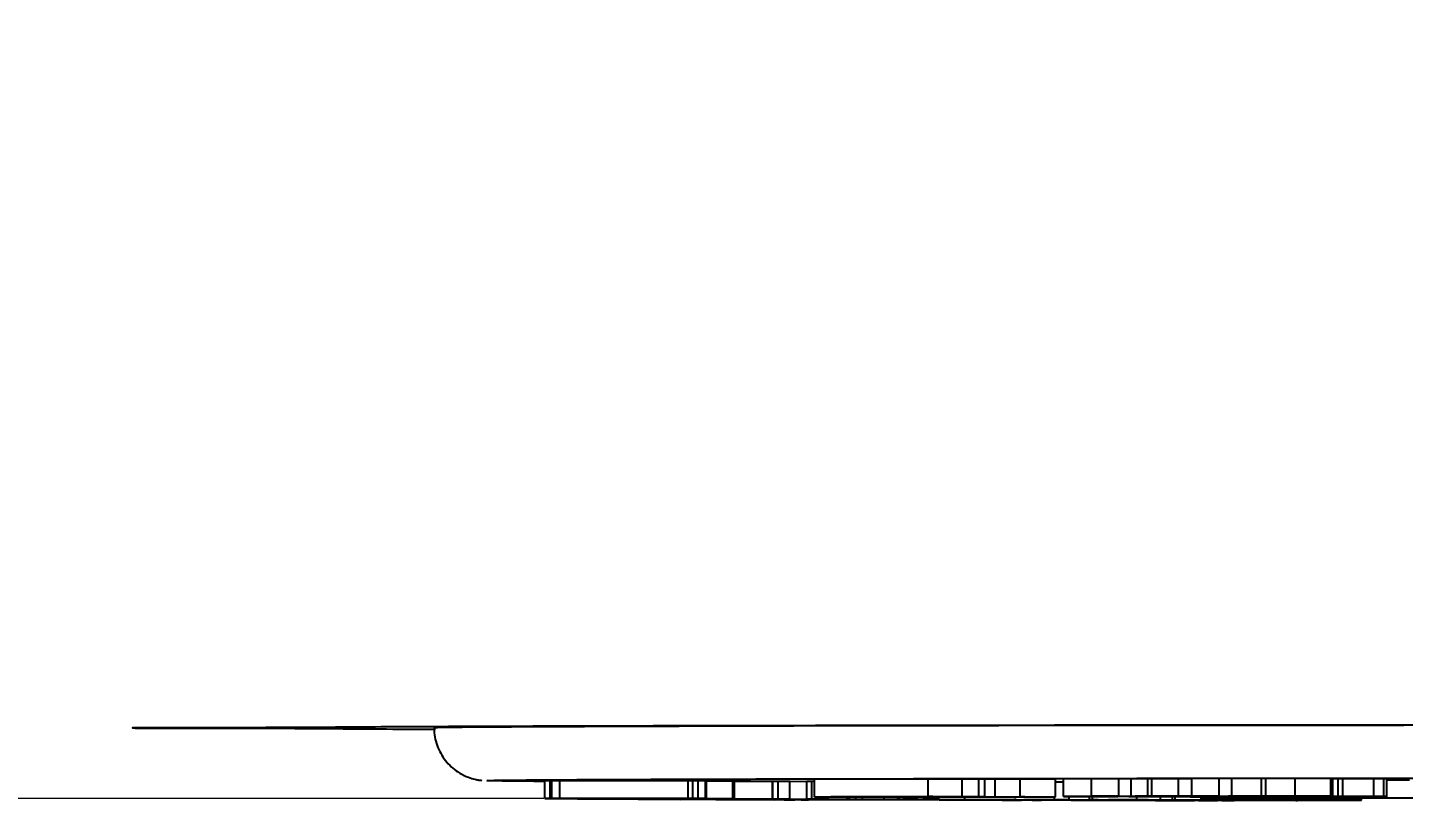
# Model space of a CAD drawing. Header units: millimetres. Extents: x 2271 to 4415, y 823 to 2339.
# Drawn here: x 3027.4 to 3105.8, y 935.6 to 979.7 of the extents above; entities that cross this region are included whole.
import ezdxf

# ---------------------------------------------------------------- set-up
doc = ezdxf.new("R2010")
doc.units = ezdxf.units.MM
doc.layers.add('AM_5', color=3, linetype='Continuous', lineweight=25)
doc.styles.add('SLDTEXTSTYLE1', font='txt.shx', dxfattribs={"width": 0.7, "bigfont": 'gbcbig.shx'})
doc.dimstyles.new('SLDDIMSTYLE12$0', dxfattribs={"dimtxt": 12, "dimasz": 10, "dimexe": 0, "dimexo": 0.0625, "dimgap": 0.875, "dimtad": 1, "dimdec": 1, "dimlfac": 1.8, "dimrnd": 1e-09, "dimzin": 12, "dimdsep": 46, "dimtxsty": 'SLDTEXTSTYLE1', "dimcen": 0.09, "dimdle": 8.16, "dimclrd": 3, "dimclre": 3, "dimadec": 0, "dimazin": 3, "dimtfac": 1, "dimtdec": 1, "dimtofl": 0, "dimtmove": 0, "dimatfit": 3, "dimfxl": 0, "dimfrac": 2, "dimtolj": 1, "dimlwd": 5, "dimlwe": 5, "dimarcsym": 0})

# ---------------------------------------------------------------- blocks, each defined once
blk = doc.blocks.new('*D203')
at = {"layer": 'AM_5', "color": 3, "lineweight": 5, "transparency": 16777216}
blk.add_line((3057.74, 980.804), (2928.287, 980.804), dxfattribs=at)
at = {"layer": 'AM_5', "color": 3, "linetype": 'Continuous', "lineweight": 5, "transparency": 16777216}
for p, q in [((2928.287, 970.804), (2928.287, 945.731)), ((3056.845, 935.731), (2928.287, 935.731))]:
    blk.add_line(p, q, dxfattribs=at)
at = {"layer": 'AM_5', "color": 3, "transparency": 16777216}
for points in [[(2926.621, 970.804), (2929.954, 970.804), (2928.287, 980.804)], [(2926.621, 945.731), (2929.954, 945.731), (2928.287, 935.731)]]:
    blk.add_solid(points, dxfattribs=at)
at = {"layer": 'Defpoints', "color": 0, "transparency": 16777216}
for p in [(3057.803, 980.804), (2928.287, 935.731), (3056.908, 935.731)]:
    blk.add_point(p, dxfattribs=at)
at = {"layer": 'AM_5', "color": 0, "transparency": 16777216, "insert": (2921.412, 958.267), "char_height": 12, "attachment_point": 5, "rotation": 90, "style": 'SLDTEXTSTYLE1'}
blk.add_mtext('\\A1;45', dxfattribs=at)

msp = doc.modelspace()

# ---------------------------------------------------------------- linework, layer by layer
at = {"color": 7, "linetype": 'Continuous', "lineweight": 25}
for p, q in [((3053.603, 936.749), (3053.657, 936.751)), ((3057.214, 936.731), (3056.908, 936.731)), ((3056.908, 935.731), (3056.908, 936.731)), ((3057.278, 936.731), (3057.214, 936.731)), ((3057.214, 935.731), (3057.214, 936.731)), ((3057.278, 936.731), (3057.278, 935.731)), ((3065.068, 936.732), (3057.767, 936.73)), ((3057.767, 935.73), (3057.767, 936.73)), ((3065.068, 935.732), (3065.068, 936.732)), ((3065.646, 936.734), (3065.339, 936.734)), ((3065.339, 935.734), (3065.339, 936.734)), ((3066.056, 936.729), (3065.646, 936.734)), ((3065.646, 935.734), (3065.646, 936.734)), ((3066.112, 936.727), (3066.056, 936.729)), ((3066.056, 935.729), (3066.056, 936.729)), ((3066.115, 935.727), (3066.115, 936.727)), ((3067.616, 935.716), (3067.616, 936.716)), ((3067.719, 935.715), (3067.719, 936.715)), ((3069.883, 936.697), (3067.719, 936.695)), ((3069.883, 935.697), (3069.883, 936.697)), ((3070.176, 936.699), (3069.899, 936.699)), ((3069.899, 935.699), (3069.899, 936.699)), ((3070.862, 936.696), (3070.176, 936.699)), ((3070.176, 936.699), (3070.176, 935.699)), ((3070.862, 935.696), (3070.862, 936.696)), ((3071.839, 936.689), (3070.862, 936.688)), ((3072.116, 936.691), (3071.839, 936.691)), ((3071.839, 935.691), (3071.839, 936.691)), ((3072.261, 936.69), (3072.116, 936.691)), ((3072.116, 935.691), (3072.116, 936.691)), ((3078.751, 936.835), (3072.261, 936.815)), ((3072.261, 935.815), (3072.261, 936.815)), ((3080.683, 936.84), (3078.751, 936.839)), ((3078.751, 935.839), (3078.751, 936.839)), ((3080.683, 935.84), (3080.683, 936.84)), ((3081.636, 936.835), (3080.683, 936.834)), ((3081.636, 935.835), (3081.636, 936.835)), ((3082.555, 936.824), (3081.982, 936.825)), ((3081.982, 935.825), (3081.982, 936.825)), ((3083.983, 936.829), (3082.555, 936.824)), ((3082.555, 935.824), (3082.555, 936.824)), ((3086.01, 936.833), (3083.983, 936.833)), ((3083.983, 935.833), (3083.983, 936.833)), ((3086.01, 935.833), (3086.01, 936.833)), ((3088.044, 936.851), (3086.465, 936.849)), ((3086.465, 935.849), (3086.465, 936.849)), ((3089.606, 936.859), (3088.044, 936.858)), ((3088.044, 935.858), (3088.044, 936.858)), ((3089.606, 935.859), (3089.606, 936.859)), ((3090.32, 936.854), (3089.606, 936.857)), ((3091.255, 936.856), (3090.32, 936.854)), ((3090.32, 935.854), (3090.32, 936.854)), ((3091.486, 936.858), (3091.255, 936.856)), ((3091.255, 935.856), (3091.255, 936.856)), ((3093.009, 936.857), (3091.486, 936.858)), ((3091.486, 935.858), (3091.486, 936.858)), ((3093.769, 936.859), (3093.009, 936.858)), ((3093.009, 935.858), (3093.009, 936.858)), ((3095.334, 936.867), (3093.769, 936.866)), ((3093.769, 935.866), (3093.769, 936.866)), ((3095.334, 935.867), (3095.334, 936.867)), ((3096.048, 936.862), (3095.334, 936.865)), ((3097.74, 936.865), (3096.048, 936.862)), ((3096.048, 935.862), (3096.048, 936.862)), ((3097.995, 936.867), (3097.74, 936.865)), ((3097.74, 935.865), (3097.74, 936.865)), ((3099.659, 936.866), (3097.995, 936.867)), ((3097.995, 935.867), (3097.995, 936.867)), ((3099.659, 935.866), (3099.659, 936.866)), ((3101.799, 936.86), (3101.686, 936.86)), ((3101.686, 935.86), (3101.686, 936.86)), ((3101.799, 935.86), (3101.799, 936.86)), ((3102.104, 936.851), (3101.799, 936.85)), ((3102.374, 936.854), (3102.104, 936.851)), ((3102.104, 935.851), (3102.104, 936.851)), ((3104.138, 936.853), (3102.374, 936.854)), ((3102.374, 935.854), (3102.374, 936.854)), ((3104.138, 935.853), (3104.138, 936.853)), ((3104.709, 935.844), (3104.709, 936.844)), ((3104.873, 935.842), (3104.873, 936.842)), ((3057.299, 935.726), (3056.908, 935.731)), ((3056.908, 935.731), (3057.214, 935.731)), ((3057.214, 935.731), (3057.278, 935.731)), ((3057.589, 935.727), (3057.605, 935.727)), ((3057.767, 935.73), (3065.068, 935.732)), ((3065.214, 935.731), (3057.913, 935.728)), ((3058.761, 935.728), (3058.761, 935.712)), ((3062.213, 935.723), (3062.213, 935.73)), ((3063.17, 935.687), (3062.224, 935.691)), ((3062.224, 935.691), (3062.502, 935.691)), ((3062.502, 935.691), (3062.69, 935.69)), ((3063.447, 935.687), (3063.17, 935.687)), ((3063.259, 935.688), (3063.447, 935.687)), ((3063.272, 935.69), (3069.883, 935.697)), ((3069.656, 935.696), (3063.415, 935.689)), ((3063.447, 935.687), (3063.447, 935.689)), ((3064.613, 935.681), (3069.704, 935.696)), ((3064.613, 935.681), (3064.613, 935.69)), ((3064.755, 935.68), (3064.613, 935.681)), ((3072.014, 935.688), (3064.755, 935.68)), ((3065.395, 935.734), (3065.339, 935.734)), ((3065.339, 935.734), (3065.646, 935.734)), ((3065.646, 935.734), (3066.056, 935.729)), ((3066.056, 935.729), (3066.038, 935.727)), ((3070.862, 935.696), (3066.414, 935.683)), ((3066.414, 935.683), (3066.462, 935.683)), ((3066.462, 935.683), (3071.871, 935.689)), ((3066.462, 935.683), (3066.462, 935.683)), ((3066.613, 935.682), (3066.613, 935.675)), ((3066.957, 935.672), (3066.651, 935.674)), ((3069.227, 935.685), (3069.227, 935.683)), ((3069.704, 935.696), (3069.656, 935.696)), ((3070.041, 935.698), (3069.899, 935.699)), ((3069.899, 935.699), (3070.176, 935.699)), ((3070.001, 935.663), (3070.244, 935.664)), ((3071.687, 935.659), (3070.001, 935.663)), ((3070.176, 935.699), (3070.862, 935.696)), ((3070.244, 935.664), (3070.537, 935.663)), ((3071.151, 935.663), (3076.815, 935.672)), ((3071.639, 935.66), (3071.93, 935.659)), ((3077.294, 935.671), (3071.671, 935.661)), ((3071.93, 935.659), (3071.687, 935.659)), ((3072.027, 935.69), (3071.839, 935.691)), ((3071.839, 935.691), (3072.116, 935.691)), ((3071.864, 935.674), (3071.864, 935.688)), ((3071.871, 935.689), (3071.871, 935.691)), ((3071.93, 935.659), (3071.93, 935.662)), ((3072.116, 935.691), (3073.062, 935.687)), ((3072.261, 935.815), (3079.003, 935.836)), ((3073.129, 935.815), (3072.261, 935.815)), ((3072.785, 935.687), (3072.596, 935.688)), ((3073.062, 935.687), (3072.785, 935.687)), ((3073.062, 935.687), (3073.062, 935.815)), ((3075.402, 935.823), (3073.902, 935.819)), ((3074.066, 935.814), (3074.066, 935.819)), ((3074.066, 935.814), (3074.069, 935.815)), ((3074.069, 935.815), (3074.069, 935.819)), ((3074.411, 935.675), (3076.239, 935.677)), ((3074.565, 935.674), (3074.411, 935.675)), ((3074.626, 935.683), (3074.626, 935.814)), ((3075.006, 935.68), (3075.006, 935.814)), ((3080.033, 935.816), (3075.402, 935.823)), ((3077.372, 935.829), (3075.954, 935.825)), ((3075.954, 935.825), (3080.585, 935.818)), ((3076.239, 935.677), (3076.239, 935.814)), ((3076.239, 935.677), (3079.317, 935.669)), ((3076.953, 935.809), (3078.099, 935.81)), ((3082.003, 935.822), (3077.372, 935.829)), ((3077.488, 935.816), (3077.488, 935.82)), ((3078.04, 935.665), (3077.838, 935.666)), ((3080.683, 935.84), (3077.924, 935.831)), ((3077.924, 935.831), (3081.582, 935.826)), ((3079.317, 935.669), (3078.04, 935.665)), ((3078.048, 935.815), (3078.048, 935.819)), ((3078.099, 935.81), (3078.099, 935.819)), ((3078.099, 935.81), (3080.033, 935.816)), ((3086.01, 935.833), (3078.441, 935.81)), ((3078.751, 935.839), (3080.683, 935.84)), ((3079.003, 935.836), (3078.751, 935.839)), ((3079.317, 935.669), (3079.317, 935.813)), ((3079.332, 935.813), (3079.332, 935.645)), ((3079.951, 935.834), (3079.951, 935.837)), ((3079.951, 935.834), (3081.636, 935.835)), ((3080.585, 935.825), (3080.585, 935.818)), ((3080.585, 935.818), (3082.003, 935.822)), ((3080.812, 935.817), (3080.812, 935.652)), ((3081.982, 935.825), (3082.555, 935.824)), ((3082.555, 935.824), (3084.25, 935.829)), ((3085.017, 935.633), (3082.959, 935.636)), ((3082.959, 935.636), (3083.14, 935.636)), ((3083.14, 935.636), (3083.439, 935.636)), ((3083.762, 935.795), (3083.531, 935.795)), ((3083.762, 935.795), (3083.762, 935.826)), ((3084.25, 935.829), (3083.983, 935.833)), ((3083.983, 935.833), (3086.01, 935.833)), ((3084.065, 935.636), (3088.34, 935.649)), ((3086.723, 935.641), (3084.751, 935.635)), ((3084.897, 935.634), (3084.897, 935.635)), ((3084.897, 935.634), (3085.198, 935.633)), ((3085.198, 935.633), (3085.017, 935.633)), ((3085.198, 935.633), (3085.198, 935.636)), ((3085.936, 935.655), (3085.936, 935.833)), ((3086.465, 935.849), (3089.56, 935.853)), ((3087.325, 935.849), (3086.465, 935.849)), ((3088.051, 935.639), (3086.723, 935.641)), ((3086.772, 935.651), (3086.772, 935.849)), ((3089.025, 935.648), (3086.903, 935.642)), ((3086.903, 935.642), (3087.974, 935.64)), ((3087.935, 935.651), (3087.935, 935.85)), ((3088.191, 935.65), (3087.935, 935.651)), ((3087.935, 935.651), (3088.114, 935.651)), ((3087.974, 935.64), (3087.974, 935.645)), ((3088.044, 935.858), (3089.606, 935.859)), ((3088.114, 935.651), (3088.114, 935.85)), ((3088.114, 935.651), (3090.644, 935.648)), ((3088.523, 935.628), (3088.523, 935.647)), ((3093.19, 935.622), (3088.523, 935.628)), ((3088.523, 935.628), (3088.671, 935.628)), ((3089.316, 935.852), (3088.614, 935.851)), ((3088.671, 935.628), (3088.671, 935.647)), ((3088.671, 935.628), (3088.946, 935.628)), ((3089.015, 935.84), (3089.015, 935.852)), ((3089.015, 935.84), (3089.357, 935.844)), ((3089.223, 935.839), (3089.015, 935.84)), ((3089.606, 935.859), (3089.459, 935.857)), ((3089.459, 935.857), (3090.32, 935.854)), ((3089.557, 935.628), (3093.109, 935.642)), ((3090.249, 935.647), (3089.65, 935.648)), ((3090.184, 935.835), (3102.104, 935.851)), ((3091.042, 935.834), (3090.184, 935.835)), ((3092.152, 935.635), (3090.289, 935.628)), ((3090.307, 935.851), (3090.297, 935.851)), ((3090.32, 935.854), (3091.255, 935.856)), ((3090.501, 935.626), (3090.501, 935.628)), ((3090.501, 935.626), (3091.692, 935.625)), ((3093.055, 935.857), (3090.543, 935.854)), ((3090.543, 935.854), (3090.954, 935.852)), ((3090.644, 935.648), (3090.644, 935.834)), ((3090.798, 935.641), (3091.241, 935.643)), ((3090.954, 935.852), (3090.954, 935.854)), ((3091.255, 935.856), (3091.486, 935.858)), ((3091.45, 935.841), (3099.222, 935.852)), ((3092.313, 935.841), (3091.45, 935.841)), ((3091.486, 935.858), (3093.055, 935.857)), ((3091.692, 935.625), (3091.692, 935.633)), ((3091.975, 935.643), (3091.975, 935.836)), ((3093.477, 935.633), (3092.152, 935.635)), ((3093.841, 935.642), (3092.302, 935.635)), ((3092.302, 935.635), (3093.628, 935.634)), ((3097.008, 935.843), (3092.334, 935.836)), ((3093.071, 935.846), (3092.38, 935.844)), ((3092.666, 935.644), (3092.666, 935.837)), ((3092.896, 935.644), (3092.666, 935.644)), ((3092.666, 935.644), (3092.817, 935.644)), ((3092.817, 935.644), (3092.817, 935.837)), ((3092.817, 935.644), (3097.301, 935.639)), ((3093.009, 935.858), (3095.287, 935.861)), ((3093.87, 935.858), (3093.009, 935.858)), ((3093.055, 935.857), (3093.055, 935.858)), ((3093.109, 935.642), (3093.173, 935.643)), ((3094.66, 935.626), (3093.19, 935.622)), ((3101.141, 935.853), (3093.605, 935.843)), ((3093.628, 935.634), (3093.628, 935.641)), ((3093.674, 935.827), (3093.674, 935.838)), ((3093.882, 935.827), (3093.674, 935.827)), ((3093.951, 935.629), (3093.678, 935.63)), ((3093.678, 935.63), (3093.778, 935.63)), ((3093.744, 935.852), (3093.744, 935.858)), ((3093.769, 935.866), (3095.334, 935.867)), ((3095.417, 935.635), (3093.951, 935.629)), ((3094.144, 935.621), (3094.144, 935.624)), ((3094.144, 935.621), (3094.261, 935.622)), ((3096.07, 935.62), (3094.144, 935.621)), ((3094.261, 935.622), (3094.261, 935.625)), ((3094.261, 935.622), (3094.647, 935.622)), ((3094.31, 935.839), (3094.31, 935.776)), ((3094.31, 935.773), (3094.31, 935.776)), ((3094.31, 935.776), (3104.199, 935.776)), ((3095.351, 935.773), (3094.31, 935.773)), ((3094.31, 935.714), (3094.31, 935.773)), ((3094.31, 935.712), (3094.31, 935.714)), ((3094.31, 935.714), (3095.351, 935.714)), ((3102.388, 935.712), (3094.31, 935.712)), ((3095.731, 935.64), (3094.45, 935.642)), ((3094.481, 935.626), (3094.481, 935.631)), ((3094.481, 935.626), (3094.66, 935.626)), ((3094.647, 935.622), (3094.647, 935.626)), ((3094.66, 935.626), (3094.66, 935.632)), ((3094.727, 935.848), (3094.727, 935.863)), ((3094.953, 935.848), (3094.727, 935.848)), ((3094.989, 935.839), (3094.989, 935.84)), ((3094.989, 935.839), (3096.641, 935.838)), ((3094.993, 935.635), (3094.993, 935.641)), ((3094.993, 935.635), (3095.144, 935.635)), ((3095.144, 935.635), (3095.144, 935.641)), ((3095.144, 935.635), (3095.417, 935.635)), ((3095.334, 935.867), (3095.151, 935.865)), ((3095.151, 935.865), (3096.048, 935.862)), ((3095.255, 935.857), (3095.159, 935.86)), ((3095.236, 935.622), (3098.018, 935.637)), ((3095.236, 935.622), (3095.236, 935.634)), ((3095.351, 935.714), (3095.351, 935.773)), ((3095.417, 935.635), (3095.417, 935.641)), ((3098.151, 935.636), (3095.525, 935.622)), ((3095.802, 935.621), (3095.802, 935.623)), ((3095.802, 935.621), (3096.188, 935.62)), ((3096.048, 935.862), (3097.74, 935.865)), ((3096.188, 935.62), (3096.07, 935.62)), ((3096.641, 935.838), (3096.132, 935.837)), ((3096.188, 935.62), (3096.188, 935.625)), ((3099.659, 935.866), (3096.328, 935.862)), ((3096.641, 935.838), (3096.641, 935.842)), ((3096.958, 935.635), (3096.679, 935.635)), ((3096.769, 935.833), (3096.769, 935.843)), ((3096.918, 935.833), (3096.769, 935.833)), ((3096.911, 935.717), (3096.911, 935.77)), ((3097.301, 935.639), (3096.958, 935.635)), ((3098.95, 935.836), (3097.008, 935.843)), ((3097.301, 935.639), (3097.301, 935.712)), ((3097.451, 935.638), (3097.451, 935.712)), ((3097.451, 935.638), (3097.569, 935.639)), ((3097.74, 935.638), (3097.451, 935.638)), ((3097.569, 935.712), (3097.569, 935.639)), ((3097.569, 935.639), (3098.965, 935.638)), ((3097.74, 935.865), (3097.995, 935.867)), ((3104.138, 935.853), (3097.828, 935.844)), ((3097.828, 935.844), (3099.808, 935.837)), ((3097.995, 935.867), (3099.659, 935.866)), ((3098.018, 935.637), (3098.062, 935.637)), ((3098.719, 935.854), (3098.069, 935.852)), ((3098.247, 935.636), (3098.151, 935.636)), ((3099.008, 935.617), (3098.247, 935.636)), ((3098.965, 935.638), (3098.965, 935.712)), ((3098.965, 935.638), (3099.69, 935.621)), ((3099.297, 935.617), (3099.008, 935.617)), ((3099.222, 935.852), (3099.477, 935.854)), ((3102.352, 935.633), (3099.297, 935.617)), ((3099.477, 935.854), (3101.141, 935.853)), ((3099.677, 935.844), (3099.677, 935.846)), ((3099.767, 935.844), (3099.677, 935.844)), ((3099.69, 935.621), (3099.69, 935.712)), ((3099.69, 935.621), (3099.786, 935.621)), ((3099.786, 935.621), (3099.786, 935.712)), ((3099.786, 935.621), (3102.063, 935.633)), ((3099.788, 935.746), (3099.788, 935.77)), ((3103.596, 935.746), (3099.788, 935.746)), ((3103.75, 935.743), (3099.788, 935.743)), ((3099.788, 935.743), (3099.788, 935.717)), ((3099.808, 935.837), (3099.808, 935.847)), ((3100.153, 935.835), (3100.153, 935.847)), ((3101.348, 935.773), (3103.249, 935.773)), ((3101.348, 935.714), (3101.348, 935.743)), ((3101.348, 935.714), (3102.388, 935.714)), ((3101.4, 935.635), (3101.4, 935.712)), ((3101.4, 935.635), (3101.518, 935.636)), ((3101.786, 935.635), (3101.4, 935.635)), ((3101.518, 935.636), (3101.518, 935.712)), ((3101.518, 935.636), (3103.444, 935.634)), ((3101.686, 935.86), (3101.799, 935.86)), ((3102.063, 935.633), (3102.108, 935.634)), ((3102.104, 935.851), (3102.374, 935.854)), ((3102.374, 935.854), (3104.138, 935.853)), ((3102.388, 935.714), (3102.388, 935.743)), ((3102.388, 935.714), (3102.388, 935.712)), ((3103.327, 935.633), (3102.942, 935.634)), ((3103.444, 935.634), (3103.327, 935.633)), ((3103.444, 935.634), (3103.444, 935.743)), ((3109.317, 935.712), (3103.75, 935.743)), ((3104.199, 935.776), (3104.199, 935.842))]:
    msp.add_line(p, q, dxfattribs=at)
at = {"color": 7, "linetype": 'Continuous', "lineweight": 25, "flags": 128}
for points in [[(3044.803, 939.749), (3044.626, 939.746), (3044.106, 939.743), (3043.28, 939.741), (3042.203, 939.739), (3040.949, 939.738), (3039.603, 939.737), (3038.257, 939.738), (3037.003, 939.739), (3035.926, 939.741), (3035.099, 939.743), (3034.58, 939.746), (3034.403, 939.749), (3034.58, 939.751), (3035.099, 939.754), (3035.926, 939.756), (3037.003, 939.758), (3038.257, 939.759), (3039.603, 939.76), (3040.949, 939.759), (3042.203, 939.758), (3043.28, 939.756), (3044.106, 939.754), (3044.626, 939.751), (3044.803, 939.749)], [(3037.423, 939.736), (3037.354, 939.755), (3037.348, 939.759)], [(3044.377, 939.718), (3044.185, 939.737), (3044.116, 939.754)], [(3105.841, 939.897), (3100.97, 939.895), (3096.205, 939.891), (3091.568, 939.887), (3087.084, 939.882), (3082.774, 939.876), (3078.66, 939.87), (3074.762, 939.863), (3071.1, 939.856), (3067.693, 939.848), (3064.556, 939.839), (3061.706, 939.83), (3059.157, 939.821), (3056.922, 939.811), (3055.011, 939.801), (3053.435, 939.791), (3052.2, 939.781), (3051.314, 939.77), (3050.781, 939.759), (3050.603, 939.749), (3050.603, 939.749)]]:
    msp.add_lwpolyline(points, dxfattribs=at)
at = {"color": 7, "linetype": 'Continuous', "lineweight": 25}
for points, knots in [([(3037.423, 939.761), (3036.869, 939.76), (3035.735, 939.759), (3034.426, 939.756), (3033.588, 939.752), (3033.312, 939.749), (3033.588, 939.745), (3034.426, 939.741), (3035.735, 939.738), (3036.869, 939.737), (3037.423, 939.736)], [0, 0, 0, 0, 0.122089, 0.25, 0.377911, 0.5, 0.622089, 0.75, 0.877911, 1, 1, 1, 1]), ([(3044.377, 939.779), (3044.144, 939.777), (3043.669, 939.773), (3042.084, 939.768), (3039.992, 939.763), (3038.269, 939.762), (3037.423, 939.761)], [0, 0, 0, 0, 0.245796, 0.5, 0.754204, 1, 1, 1, 1]), ([(3037.423, 939.736), (3038.269, 939.735), (3039.992, 939.734), (3042.084, 939.729), (3043.669, 939.724), (3044.144, 939.72), (3044.377, 939.718)], [0, 0, 0, 0, 0.245796, 0.5, 0.754204, 1, 1, 1, 1]), ([(3107.969, 939.915), (3105.473, 939.914), (3100.436, 939.911), (3093.059, 939.906), (3085.817, 939.899), (3078.838, 939.89), (3072.235, 939.88), (3066.141, 939.868), (3060.649, 939.855), (3055.837, 939.841), (3051.774, 939.826), (3048.505, 939.811), (3045.966, 939.795), (3044.904, 939.784), (3044.377, 939.779)], [0, 0, 0, 0, 0.079959, 0.161371, 0.244142, 0.328893, 0.414217, 0.5, 0.585778, 0.671102, 0.755858, 0.838624, 0.920039, 1, 1, 1, 1]), ([(3044.377, 939.718), (3044.909, 939.713), (3045.983, 939.702), (3048.118, 939.688), (3049.921, 939.68), (3050.616, 939.677)], [0, 0, 0, 0, 0.376395, 0.759633, 1, 1, 1, 1]), ([(3050.624, 939.746), (3050.617, 939.694), (3050.568, 939.32), (3050.784, 938.618), (3051.272, 937.77), (3051.928, 937.22), (3052.515, 936.938), (3052.926, 936.819), (3053.21, 936.771), (3053.281, 936.764), (3053.323, 936.761)], [0, 0, 0, 0, 0.030661, 0.221524, 0.412563, 0.604262, 0.714262, 0.802035, 0.882755, 1, 1, 1, 1]), ([(3053.657, 936.751), (3053.705, 936.755), (3053.811, 936.763), (3054.681, 936.775), (3056.162, 936.789), (3058.337, 936.803), (3061.168, 936.816), (3064.682, 936.829), (3068.836, 936.841), (3073.579, 936.852), (3078.841, 936.862), (3084.533, 936.871), (3090.555, 936.879), (3096.778, 936.885), (3103.144, 936.889), (3109.497, 936.893), (3115.835, 936.895), (3122.103, 936.895), (3128.37, 936.895), (3134.709, 936.893), (3141.061, 936.889), (3147.427, 936.885), (3153.65, 936.879), (3159.673, 936.871), (3165.365, 936.862), (3170.626, 936.852), (3175.369, 936.841), (3179.524, 936.829), (3183.038, 936.816), (3185.868, 936.803), (3188.043, 936.789), (3189.524, 936.775), (3190.396, 936.763), (3190.502, 936.755), (3190.55, 936.751)], [0, 0, 0, 0, 0.023828, 0.053273, 0.084485, 0.115699, 0.147957, 0.180726, 0.213842, 0.247136, 0.28043, 0.313546, 0.346314, 0.378573, 0.409785, 0.440999, 0.470442, 0.499888, 0.529332, 0.558778, 0.58999, 0.621203, 0.653462, 0.68623, 0.719347, 0.752641, 0.785934, 0.819051, 0.851819, 0.884078, 0.915289, 0.946503, 0.975948, 1, 1, 1, 1]), ([(3056.908, 936.704), (3056.689, 936.705), (3055.734, 936.711), (3054.704, 936.722), (3053.761, 936.735), (3053.655, 936.744), (3053.603, 936.749)], [0, 0, 0, 0, 0.093549, 0.407564, 0.703776, 1, 1, 1, 1]), ([(3057.767, 936.73), (3057.699, 936.73), (3057.598, 936.73), (3057.468, 936.73), (3057.385, 936.73), (3057.315, 936.73), (3057.292, 936.73), (3057.278, 936.731)], [0, 0, 0, 0, 0.282258, 0.415886, 0.550305, 0.716557, 1, 1, 1, 1]), ([(3065.396, 936.733), (3065.398, 936.733), (3065.402, 936.733), (3065.356, 936.733), (3065.265, 936.733), (3065.161, 936.733), (3065.088, 936.732), (3065.068, 936.732)], [0, 0, 0, 0, 0.132695, 0.344902, 0.557282, 0.875523, 1, 1, 1, 1]), ([(3067.616, 936.716), (3067.486, 936.717), (3067.242, 936.718), (3066.641, 936.719), (3066.241, 936.719), (3066.115, 936.72)], [0, 0, 0, 0, 0.440415, 0.822801, 1, 1, 1, 1]), ([(3067.699, 936.715), (3067.694, 936.715), (3067.687, 936.716), (3067.627, 936.716), (3067.616, 936.716)], [0, 0, 0, 0, 0.8307195, 1, 1, 1, 1]), ([(3081.982, 936.825), (3081.948, 936.826), (3081.886, 936.827), (3081.76, 936.829), (3081.675, 936.83), (3081.636, 936.83)], [0, 0, 0, 0, 0.408182, 0.725272, 1, 1, 1, 1]), ([(3086.465, 936.654), (3086.45, 936.654), (3086.353, 936.655), (3086.127, 936.655), (3085.936, 936.655)], [0, 0, 0, 0, 0.156668, 1, 1, 1, 1]), ([(3101.686, 936.86), (3101.016, 936.86), (3100.338, 936.86), (3099.668, 936.86), (3099.659, 936.86)], [0, 0, 0, 0, 0.986687, 1, 1, 1, 1]), ([(3104.709, 936.844), (3104.597, 936.844), (3104.438, 936.844), (3104.207, 936.844), (3104.138, 936.844)], [0, 0, 0, 0, 0.700719, 1, 1, 1, 1]), ([(3104.871, 936.842), (3104.859, 936.843), (3104.832, 936.843), (3104.752, 936.843), (3104.709, 936.844)], [0, 0, 0, 0, 0.457866, 1, 1, 1, 1]), ([(3106.169, 936.775), (3106.062, 936.775), (3105.642, 936.776), (3105.202, 936.776), (3104.873, 936.776)], [0, 0, 0, 0, 0.254888, 1, 1, 1, 1]), ([(3057.278, 935.731), (3057.296, 935.73), (3057.322, 935.73), (3057.416, 935.73), (3057.512, 935.73), (3057.632, 935.73), (3057.721, 935.73), (3057.767, 935.73)], [0, 0, 0, 0, 0.35696, 0.506296, 0.628832, 0.807113, 1, 1, 1, 1]), ([(3062.488, 935.72), (3061.821, 935.72), (3060.759, 935.72), (3059.365, 935.721), (3058.431, 935.722), (3057.719, 935.723), (3057.421, 935.725), (3057.318, 935.726), (3057.299, 935.726)], [0, 0, 0, 0, 0.298114, 0.474394, 0.620068, 0.765882, 0.956507, 1, 1, 1, 1]), ([(3057.913, 935.728), (3057.863, 935.728), (3057.775, 935.728), (3057.673, 935.728), (3057.611, 935.727), (3057.602, 935.727), (3057.597, 935.727)], [0, 0, 0, 0, 0.290202, 0.50382, 0.763034, 1, 1, 1, 1]), ([(3057.605, 935.727), (3057.699, 935.726), (3057.879, 935.725), (3058.556, 935.723), (3059.572, 935.722), (3060.84, 935.722), (3061.775, 935.722), (3062.213, 935.723)], [0, 0, 0, 0, 0.1795953, 0.3437589, 0.4958271, 0.7636966, 1, 1, 1, 1]), ([(3058.792, 935.712), (3058.783, 935.712), (3058.742, 935.713), (3059.036, 935.714), (3059.72, 935.717), (3060.937, 935.718), (3061.935, 935.719), (3062.427, 935.72)], [0, 0, 0, 0, 0.036608, 0.183936, 0.408772, 0.708665, 1, 1, 1, 1]), ([(3064.089, 935.708), (3063.434, 935.707), (3062.32, 935.707), (3060.82, 935.707), (3059.832, 935.708), (3059.157, 935.709), (3058.955, 935.71), (3058.851, 935.711)], [0, 0, 0, 0, 0.333285, 0.566687, 0.735011, 0.863042, 1, 1, 1, 1]), ([(3059.152, 935.711), (3059.121, 935.711), (3059.061, 935.712), (3059.253, 935.713), (3059.712, 935.714), (3060.857, 935.716), (3061.96, 935.717), (3062.71, 935.717)], [0, 0, 0, 0, 0.098439, 0.192959, 0.327087, 0.54288, 1, 1, 1, 1]), ([(3063.806, 935.71), (3063.16, 935.709), (3062.17, 935.709), (3060.882, 935.708), (3060.101, 935.709), (3059.568, 935.709), (3059.274, 935.71), (3059.184, 935.711), (3059.152, 935.711)], [0, 0, 0, 0, 0.386905, 0.593845, 0.741486, 0.842547, 0.944349, 1, 1, 1, 1]), ([(3062.213, 935.723), (3062.873, 935.723), (3063.827, 935.723), (3064.913, 935.724), (3065.497, 935.726), (3065.661, 935.727), (3065.743, 935.727)], [0, 0, 0, 0, 0.452303, 0.653993, 0.826668, 1, 1, 1, 1]), ([(3062.427, 935.72), (3063.083, 935.72), (3064.202, 935.72), (3065.682, 935.72), (3066.653, 935.719), (3067.309, 935.718), (3067.51, 935.717), (3067.616, 935.716)], [0, 0, 0, 0, 0.335879, 0.572344, 0.731569, 0.859032, 1, 1, 1, 1]), ([(3066.029, 935.726), (3065.913, 935.725), (3065.68, 935.724), (3064.848, 935.722), (3063.736, 935.721), (3062.885, 935.721), (3062.488, 935.72)], [0, 0, 0, 0, 0.221306, 0.442951, 0.740483, 1, 1, 1, 1]), ([(3062.69, 935.69), (3062.732, 935.69), (3062.791, 935.69), (3062.917, 935.69), (3063.031, 935.69), (3063.154, 935.69), (3063.233, 935.69), (3063.272, 935.69)], [0, 0, 0, 0, 0.3460999, 0.4934666, 0.642693, 0.8205684, 1, 1, 1, 1]), ([(3062.71, 935.717), (3063.358, 935.718), (3064.353, 935.718), (3065.643, 935.718), (3066.408, 935.718), (3066.915, 935.717), (3067.165, 935.717), (3067.243, 935.716), (3067.266, 935.716)], [0, 0, 0, 0, 0.397346, 0.609831, 0.759517, 0.858592, 0.95839, 1, 1, 1, 1]), ([(3063.415, 935.689), (3063.368, 935.689), (3063.289, 935.689), (3063.212, 935.689), (3063.18, 935.688), (3063.193, 935.688), (3063.237, 935.688), (3063.259, 935.688)], [0, 0, 0, 0, 0.227355, 0.388209, 0.549679, 0.776891, 1, 1, 1, 1]), ([(3067.266, 935.716), (3067.301, 935.716), (3067.369, 935.715), (3067.266, 935.714), (3066.968, 935.713), (3066.001, 935.711), (3064.848, 935.71), (3063.934, 935.71), (3063.806, 935.71)], [0, 0, 0, 0, 0.099013, 0.188639, 0.277978, 0.435263, 0.920804, 1, 1, 1, 1]), ([(3067.616, 935.716), (3067.672, 935.716), (3067.785, 935.714), (3067.506, 935.713), (3066.744, 935.71), (3065.567, 935.709), (3064.546, 935.708), (3064.089, 935.708)], [0, 0, 0, 0, 0.14267, 0.2869, 0.459199, 0.757548, 1, 1, 1, 1]), ([(3065.068, 935.732), (3065.14, 935.733), (3065.244, 935.733), (3065.35, 935.733), (3065.402, 935.733), (3065.416, 935.733), (3065.402, 935.734), (3065.395, 935.734)], [0, 0, 0, 0, 0.30393, 0.439412, 0.57524, 0.766538, 1, 1, 1, 1]), ([(3065.75, 935.729), (3065.731, 935.73), (3065.694, 935.73), (3065.599, 935.73), (3065.48, 935.731), (3065.385, 935.731), (3065.294, 935.731), (3065.238, 935.731), (3065.214, 935.731)], [0, 0, 0, 0, 0.292195, 0.587448, 0.712259, 0.818051, 0.924072, 1, 1, 1, 1]), ([(3065.768, 935.728), (3065.778, 935.728), (3065.797, 935.729), (3065.765, 935.729), (3065.75, 935.729)], [0, 0, 0, 0, 0.508302, 1, 1, 1, 1]), ([(3066.645, 935.675), (3066.64, 935.675), (3066.615, 935.676), (3067.021, 935.678), (3067.894, 935.681), (3068.773, 935.682), (3069.227, 935.683)], [0, 0, 0, 0, 0.075612, 0.323708, 0.651392, 1, 1, 1, 1]), ([(3072.401, 935.672), (3071.818, 935.671), (3070.826, 935.67), (3069.342, 935.67), (3068.271, 935.67), (3067.462, 935.671), (3067.128, 935.672), (3066.957, 935.672)], [0, 0, 0, 0, 0.333528, 0.567546, 0.735799, 0.864912, 1, 1, 1, 1]), ([(3067.219, 935.672), (3067.143, 935.673), (3066.996, 935.673), (3067.02, 935.675), (3067.291, 935.676), (3068.163, 935.679), (3069.119, 935.68), (3069.764, 935.681)], [0, 0, 0, 0, 0.098651, 0.191047, 0.328598, 0.547094, 1, 1, 1, 1]), ([(3071.864, 935.674), (3071.294, 935.673), (3070.42, 935.672), (3069.213, 935.671), (3068.417, 935.671), (3067.82, 935.671), (3067.434, 935.672), (3067.275, 935.672), (3067.219, 935.672)], [0, 0, 0, 0, 0.386956, 0.593793, 0.740338, 0.842099, 0.944778, 1, 1, 1, 1]), ([(3069.227, 935.683), (3069.812, 935.683), (3070.813, 935.685), (3072.282, 935.685), (3073.328, 935.685), (3074.118, 935.684), (3074.452, 935.683), (3074.626, 935.683)], [0, 0, 0, 0, 0.336368, 0.574645, 0.731944, 0.859761, 1, 1, 1, 1]), ([(3069.764, 935.681), (3070.337, 935.682), (3071.213, 935.683), (3072.443, 935.684), (3073.232, 935.684), (3073.813, 935.683), (3074.146, 935.683), (3074.282, 935.682), (3074.32, 935.682)], [0, 0, 0, 0, 0.397528, 0.607391, 0.759995, 0.859904, 0.960457, 1, 1, 1, 1]), ([(3069.883, 935.697), (3069.933, 935.697), (3070.015, 935.697), (3070.098, 935.697), (3070.13, 935.698), (3070.121, 935.698), (3070.074, 935.698), (3070.041, 935.698)], [0, 0, 0, 0, 0.2393069, 0.3883408, 0.5382316, 0.6776492, 1, 1, 1, 1]), ([(3070.537, 935.663), (3070.595, 935.663), (3070.676, 935.662), (3070.827, 935.662), (3070.952, 935.662), (3071.062, 935.662), (3071.127, 935.663), (3071.151, 935.663)], [0, 0, 0, 0, 0.362826, 0.512382, 0.662913, 0.871019, 1, 1, 1, 1]), ([(3071.671, 935.661), (3071.625, 935.661), (3071.551, 935.661), (3071.509, 935.661), (3071.512, 935.661), (3071.513, 935.661)], [0, 0, 0, 0, 0.535075, 0.860931, 1, 1, 1, 1]), ([(3071.515, 935.66), (3071.53, 935.66), (3071.557, 935.66), (3071.614, 935.66), (3071.639, 935.66)], [0, 0, 0, 0, 0.575503, 1, 1, 1, 1]), ([(3074.32, 935.682), (3074.401, 935.682), (3074.555, 935.681), (3074.589, 935.68), (3074.443, 935.679), (3073.73, 935.677), (3072.761, 935.675), (3071.962, 935.674), (3071.864, 935.674)], [0, 0, 0, 0, 0.099186, 0.189605, 0.279846, 0.434014, 0.930829, 1, 1, 1, 1]), ([(3071.871, 935.689), (3071.921, 935.689), (3072.003, 935.689), (3072.086, 935.689), (3072.118, 935.689), (3072.11, 935.69), (3072.061, 935.69), (3072.027, 935.69)], [0, 0, 0, 0, 0.239079, 0.388006, 0.537788, 0.677074, 1, 1, 1, 1]), ([(3072.596, 935.688), (3072.562, 935.688), (3072.503, 935.688), (3072.374, 935.688), (3072.254, 935.688), (3072.131, 935.688), (3072.055, 935.688), (3072.014, 935.688)], [0, 0, 0, 0, 0.282446, 0.488833, 0.649378, 0.810868, 1, 1, 1, 1]), ([(3074.969, 935.679), (3074.867, 935.678), (3074.593, 935.676), (3073.664, 935.674), (3072.794, 935.673), (3072.401, 935.672)], [0, 0, 0, 0, 0.242788, 0.658331, 1, 1, 1, 1]), ([(3073.902, 935.819), (3073.811, 935.818), (3073.628, 935.818), (3073.354, 935.817), (3073.211, 935.816), (3073.129, 935.815)], [0, 0, 0, 0, 0.297154, 0.594531, 1, 1, 1, 1]), ([(3077.316, 935.814), (3077.019, 935.814), (3076.427, 935.814), (3075.334, 935.814), (3074.548, 935.814), (3074.066, 935.814)], [0, 0, 0, 0, 0.280043, 0.559301, 1, 1, 1, 1]), ([(3074.069, 935.815), (3074.379, 935.815), (3074.999, 935.816), (3075.856, 935.816), (3076.538, 935.817), (3077.055, 935.817), (3077.338, 935.816), (3077.47, 935.816), (3077.488, 935.816)], [0, 0, 0, 0, 0.2778733, 0.555831, 0.7571621, 0.8707407, 0.982618, 1, 1, 1, 1]), ([(3076.928, 935.674), (3076.79, 935.674), (3076.582, 935.675), (3076.226, 935.675), (3075.733, 935.675), (3075.185, 935.675), (3074.736, 935.674), (3074.565, 935.674)], [0, 0, 0, 0, 0.240793, 0.359777, 0.461711, 0.794413, 1, 1, 1, 1]), ([(3074.626, 935.683), (3074.772, 935.682), (3074.993, 935.681), (3074.971, 935.68), (3074.964, 935.68)], [0, 0, 0, 0, 0.659487, 1, 1, 1, 1]), ([(3076.815, 935.672), (3076.854, 935.672), (3076.956, 935.672), (3077.065, 935.673), (3077.131, 935.673), (3077.145, 935.673), (3077.148, 935.673), (3077.13, 935.673), (3077.054, 935.673), (3076.978, 935.674), (3076.928, 935.674)], [0, 0, 0, 0, 0.166709, 0.438609, 0.487323, 0.517206, 0.541802, 0.578816, 0.723084, 1, 1, 1, 1]), ([(3083.531, 935.795), (3083.275, 935.796), (3082.656, 935.799), (3080.397, 935.804), (3078.276, 935.807), (3076.953, 935.809)], [0, 0, 0, 0, 0.209452, 0.506883, 1, 1, 1, 1]), ([(3078.127, 935.671), (3078.098, 935.671), (3078.012, 935.671), (3077.894, 935.671), (3077.792, 935.671), (3077.737, 935.671), (3077.708, 935.671), (3077.632, 935.671), (3077.492, 935.671), (3077.369, 935.671), (3077.294, 935.671)], [0, 0, 0, 0, 0.124093, 0.372351, 0.496838, 0.517541, 0.538485, 0.574939, 0.740211, 1, 1, 1, 1]), ([(3078.125, 935.814), (3078.107, 935.814), (3078.071, 935.813), (3077.946, 935.813), (3077.766, 935.813), (3077.54, 935.814), (3077.391, 935.814), (3077.316, 935.814)], [0, 0, 0, 0, 0.087606, 0.17564, 0.445063, 0.721294, 1, 1, 1, 1]), ([(3077.488, 935.816), (3077.638, 935.816), (3077.891, 935.815), (3078.052, 935.815), (3078.124, 935.814), (3078.161, 935.814), (3078.135, 935.814), (3078.125, 935.814)], [0, 0, 0, 0, 0.4076992, 0.6900828, 0.8437541, 0.9341612, 1, 1, 1, 1]), ([(3077.838, 935.666), (3078.021, 935.666), (3078.28, 935.667), (3078.45, 935.668), (3078.499, 935.668)], [0, 0, 0, 0, 0.710757, 1, 1, 1, 1]), ([(3078.506, 935.669), (3078.509, 935.669), (3078.523, 935.669), (3078.402, 935.67), (3078.235, 935.67), (3078.127, 935.671)], [0, 0, 0, 0, 0.096311, 0.412079, 1, 1, 1, 1]), ([(3078.441, 935.81), (3078.991, 935.809), (3080.01, 935.808), (3081.379, 935.805), (3082.798, 935.802), (3083.487, 935.798), (3083.723, 935.795), (3083.762, 935.795)], [0, 0, 0, 0, 0.221372, 0.409276, 0.596404, 0.933221, 1, 1, 1, 1]), ([(3079.377, 935.645), (3079.372, 935.645), (3079.354, 935.647), (3079.858, 935.649), (3080.489, 935.651), (3080.812, 935.652)], [0, 0, 0, 0, 0.156561, 0.568308, 1, 1, 1, 1]), ([(3080.13, 935.64), (3079.935, 935.641), (3079.551, 935.642), (3079.429, 935.643), (3079.369, 935.643)], [0, 0, 0, 0, 0.508513, 1, 1, 1, 1]), ([(3080.329, 935.641), (3080.21, 935.641), (3079.979, 935.642), (3079.829, 935.643), (3079.879, 935.645), (3080.392, 935.647), (3081.1, 935.649), (3081.571, 935.651)], [0, 0, 0, 0, 0.099003, 0.19276, 0.335178, 0.557829, 1, 1, 1, 1]), ([(3081.582, 935.826), (3081.389, 935.827), (3081.084, 935.829), (3080.563, 935.832), (3080.156, 935.833), (3079.951, 935.834)], [0, 0, 0, 0, 0.46227, 0.729265, 1, 1, 1, 1]), ([(3085.289, 935.644), (3084.834, 935.643), (3084.066, 935.641), (3082.737, 935.64), (3081.683, 935.639), (3080.798, 935.639), (3080.356, 935.64), (3080.13, 935.64)], [0, 0, 0, 0, 0.335274, 0.565807, 0.736276, 0.864906, 1, 1, 1, 1]), ([(3084.53, 935.645), (3084.091, 935.644), (3083.419, 935.643), (3082.404, 935.641), (3081.664, 935.64), (3081.079, 935.64), (3080.642, 935.64), (3080.425, 935.641), (3080.329, 935.641)], [0, 0, 0, 0, 0.388784, 0.594507, 0.742724, 0.84452, 0.93111, 1, 1, 1, 1]), ([(3080.812, 935.652), (3081.27, 935.653), (3082.047, 935.655), (3083.365, 935.656), (3084.392, 935.657), (3085.256, 935.656), (3085.702, 935.656), (3085.936, 935.655)], [0, 0, 0, 0, 0.337884, 0.573603, 0.730566, 0.85906, 1, 1, 1, 1]), ([(3081.636, 935.835), (3081.58, 935.834), (3081.49, 935.833), (3081.542, 935.832), (3081.593, 935.831), (3081.618, 935.83)], [0, 0, 0, 0, 0.451045, 0.724772, 1, 1, 1, 1]), ([(3081.571, 935.651), (3082.014, 935.652), (3082.685, 935.653), (3083.735, 935.655), (3084.464, 935.655), (3085.059, 935.655), (3085.456, 935.655), (3085.646, 935.655), (3085.705, 935.655)], [0, 0, 0, 0, 0.39949, 0.604579, 0.758371, 0.856867, 0.955984, 1, 1, 1, 1]), ([(3081.618, 935.83), (3081.676, 935.83), (3081.78, 935.828), (3081.904, 935.827), (3081.956, 935.826), (3081.982, 935.825)], [0, 0, 0, 0, 0.39149, 0.695584, 1, 1, 1, 1]), ([(3083.439, 935.636), (3083.511, 935.636), (3083.61, 935.636), (3083.759, 935.636), (3083.867, 935.636), (3083.977, 935.636), (3084.034, 935.636), (3084.065, 935.636)], [0, 0, 0, 0, 0.3451215, 0.47825, 0.6125433, 0.7923859, 1, 1, 1, 1]), ([(3085.705, 935.655), (3085.827, 935.654), (3086.058, 935.654), (3086.234, 935.653), (3086.261, 935.652), (3085.912, 935.649), (3085.224, 935.647), (3084.623, 935.646), (3084.53, 935.645)], [0, 0, 0, 0, 0.099608, 0.189208, 0.278687, 0.431625, 0.91232, 1, 1, 1, 1]), ([(3084.751, 935.635), (3084.722, 935.635), (3084.674, 935.635), (3084.657, 935.634), (3084.696, 935.634), (3084.778, 935.634), (3084.861, 935.634), (3084.897, 935.634)], [0, 0, 0, 0, 0.2392653, 0.3980718, 0.5583573, 0.8110269, 1, 1, 1, 1]), ([(3086.715, 935.65), (3086.556, 935.649), (3086.262, 935.647), (3085.595, 935.645), (3085.289, 935.644)], [0, 0, 0, 0, 0.5415287, 1, 1, 1, 1]), ([(3085.936, 935.655), (3086.135, 935.655), (3086.536, 935.654), (3086.789, 935.652), (3086.748, 935.651), (3086.732, 935.651)], [0, 0, 0, 0, 0.3813, 0.766294, 1, 1, 1, 1]), ([(3088.614, 935.851), (3088.476, 935.851), (3088.199, 935.85), (3087.759, 935.85), (3087.484, 935.849), (3087.325, 935.849)], [0, 0, 0, 0, 0.297582, 0.595326, 1, 1, 1, 1]), ([(3087.974, 935.64), (3088.234, 935.64), (3088.674, 935.639), (3089.341, 935.639), (3089.889, 935.639), (3090.385, 935.64), (3090.651, 935.641), (3090.798, 935.641)], [0, 0, 0, 0, 0.2693348, 0.4566469, 0.5997024, 0.7783509, 1, 1, 1, 1]), ([(3089.56, 935.853), (3089.378, 935.854), (3089.042, 935.855), (3088.535, 935.857), (3088.208, 935.858), (3088.044, 935.858)], [0, 0, 0, 0, 0.369183, 0.684555, 1, 1, 1, 1]), ([(3091.559, 935.64), (3091.343, 935.64), (3090.981, 935.639), (3090.242, 935.638), (3089.518, 935.638), (3088.751, 935.638), (3088.287, 935.639), (3088.051, 935.639)], [0, 0, 0, 0, 0.253557, 0.424716, 0.595645, 0.794239, 1, 1, 1, 1]), ([(3088.34, 935.649), (3088.371, 935.649), (3088.421, 935.649), (3088.443, 935.65), (3088.422, 935.65), (3088.338, 935.65), (3088.248, 935.65), (3088.191, 935.65)], [0, 0, 0, 0, 0.242147, 0.388856, 0.536837, 0.710317, 1, 1, 1, 1]), ([(3088.946, 935.628), (3089.023, 935.628), (3089.133, 935.628), (3089.294, 935.628), (3089.403, 935.628), (3089.493, 935.628), (3089.536, 935.628), (3089.557, 935.628)], [0, 0, 0, 0, 0.350066, 0.499422, 0.650662, 0.830252, 1, 1, 1, 1]), ([(3089.65, 935.648), (3089.58, 935.648), (3089.472, 935.648), (3089.303, 935.648), (3089.179, 935.648), (3089.089, 935.648), (3089.045, 935.648), (3089.025, 935.648)], [0, 0, 0, 0, 0.336259, 0.518412, 0.701425, 0.865829, 1, 1, 1, 1]), ([(3090.197, 935.847), (3090.102, 935.845), (3089.912, 935.843), (3089.455, 935.841), (3089.223, 935.839)], [0, 0, 0, 0, 0.493905, 1, 1, 1, 1]), ([(3089.441, 935.848), (3089.443, 935.848), (3089.477, 935.849), (3089.394, 935.851), (3089.316, 935.852)], [0, 0, 0, 0, 0.05128, 1, 1, 1, 1]), ([(3090.289, 935.628), (3090.266, 935.627), (3090.226, 935.627), (3090.229, 935.627), (3090.271, 935.627), (3090.363, 935.626), (3090.449, 935.626), (3090.501, 935.626)], [0, 0, 0, 0, 0.233621, 0.399553, 0.564983, 0.740199, 1, 1, 1, 1]), ([(3091.278, 935.644), (3091.284, 935.644), (3091.312, 935.644), (3091.175, 935.645), (3090.816, 935.646), (3090.451, 935.647), (3090.249, 935.647)], [0, 0, 0, 0, 0.067979, 0.316164, 0.620975, 1, 1, 1, 1]), ([(3092.38, 935.844), (3092.214, 935.844), (3091.882, 935.846), (3091.184, 935.848), (3090.656, 935.85), (3090.307, 935.851)], [0, 0, 0, 0, 0.25307, 0.506097, 1, 1, 1, 1]), ([(3090.644, 935.648), (3090.964, 935.647), (3091.489, 935.646), (3091.918, 935.644), (3092.02, 935.643), (3091.864, 935.641), (3091.645, 935.64), (3091.559, 935.64)], [0, 0, 0, 0, 0.303232, 0.495993, 0.689194, 0.877678, 1, 1, 1, 1]), ([(3090.954, 935.852), (3091.264, 935.853), (3091.892, 935.853), (3092.688, 935.853), (3093.246, 935.853), (3093.558, 935.853), (3093.683, 935.852), (3093.744, 935.852)], [0, 0, 0, 0, 0.325958, 0.662347, 0.799326, 0.902609, 1, 1, 1, 1]), ([(3092.334, 935.836), (3092.195, 935.836), (3091.918, 935.836), (3091.476, 935.835), (3091.2, 935.834), (3091.042, 935.834)], [0, 0, 0, 0, 0.297206, 0.594593, 1, 1, 1, 1]), ([(3093.168, 935.85), (3092.945, 935.851), (3092.516, 935.851), (3091.809, 935.852), (3091.34, 935.852), (3091.103, 935.852)], [0, 0, 0, 0, 0.3506116, 0.6721745, 1, 1, 1, 1]), ([(3091.103, 935.852), (3091.284, 935.851), (3091.646, 935.85), (3092.297, 935.848), (3092.779, 935.846), (3093.071, 935.846)], [0, 0, 0, 0, 0.2824309, 0.5648657, 1, 1, 1, 1]), ([(3091.692, 935.625), (3091.975, 935.625), (3092.459, 935.624), (3093.26, 935.624), (3093.919, 935.625), (3094.301, 935.626), (3094.481, 935.626)], [0, 0, 0, 0, 0.2964627, 0.506276, 0.7663159, 1, 1, 1, 1]), ([(3093.605, 935.843), (3093.467, 935.843), (3093.189, 935.842), (3092.747, 935.842), (3092.472, 935.841), (3092.313, 935.841)], [0, 0, 0, 0, 0.297214, 0.594601, 1, 1, 1, 1]), ([(3093.177, 935.643), (3093.177, 935.643), (3093.179, 935.643), (3093.148, 935.643), (3093.055, 935.643), (3092.957, 935.644), (3092.896, 935.644)], [0, 0, 0, 0, 0.034336, 0.266425, 0.542953, 1, 1, 1, 1]), ([(3093.857, 935.85), (3093.837, 935.85), (3093.798, 935.85), (3093.702, 935.85), (3093.555, 935.85), (3093.367, 935.85), (3093.235, 935.85), (3093.168, 935.85)], [0, 0, 0, 0, 0.082107, 0.164925, 0.356677, 0.675002, 1, 1, 1, 1]), ([(3093.778, 935.63), (3093.879, 935.631), (3094.019, 935.631), (3094, 935.632), (3093.879, 935.633), (3093.686, 935.633), (3093.538, 935.633), (3093.477, 935.633)], [0, 0, 0, 0, 0.4002553, 0.5540467, 0.7092134, 0.880119, 1, 1, 1, 1]), ([(3093.628, 935.634), (3093.761, 935.634), (3093.968, 935.634), (3094.284, 935.634), (3094.542, 935.634), (3094.798, 935.634), (3094.922, 935.635), (3094.993, 935.635)], [0, 0, 0, 0, 0.265228, 0.413113, 0.562281, 0.751044, 1, 1, 1, 1]), ([(3093.674, 935.827), (3093.92, 935.828), (3094.391, 935.831), (3094.847, 935.835), (3094.942, 935.838), (3094.989, 935.839)], [0, 0, 0, 0, 0.35008, 0.672322, 1, 1, 1, 1]), ([(3093.744, 935.852), (3093.811, 935.852), (3093.92, 935.851), (3093.927, 935.851), (3093.904, 935.85), (3093.901, 935.85), (3093.869, 935.85), (3093.857, 935.85)], [0, 0, 0, 0, 0.414992, 0.667292, 0.851809, 0.943552, 1, 1, 1, 1]), ([(3095.287, 935.861), (3095.105, 935.862), (3094.768, 935.863), (3094.256, 935.865), (3093.932, 935.866), (3093.769, 935.866)], [0, 0, 0, 0, 0.369297, 0.684635, 1, 1, 1, 1]), ([(3094.45, 935.642), (3094.386, 935.642), (3094.28, 935.642), (3094.125, 935.642), (3094.01, 935.642), (3093.912, 935.642), (3093.867, 935.642), (3093.841, 935.642)], [0, 0, 0, 0, 0.2946797, 0.4891513, 0.6427246, 0.79668, 1, 1, 1, 1]), ([(3095.159, 935.86), (3095.02, 935.86), (3094.743, 935.859), (3094.302, 935.859), (3094.028, 935.858), (3093.87, 935.858)], [0, 0, 0, 0, 0.297538, 0.595282, 1, 1, 1, 1]), ([(3096.132, 935.837), (3095.91, 935.836), (3095.496, 935.833), (3094.761, 935.83), (3094.176, 935.828), (3093.882, 935.827)], [0, 0, 0, 0, 0.365437, 0.681548, 1, 1, 1, 1]), ([(3094.647, 935.622), (3094.737, 935.622), (3094.861, 935.622), (3095.029, 935.622), (3095.134, 935.622), (3095.199, 935.622), (3095.228, 935.622), (3095.236, 935.622)], [0, 0, 0, 0, 0.388994, 0.538184, 0.687796, 0.914813, 1, 1, 1, 1]), ([(3094.727, 935.848), (3094.884, 935.849), (3095.184, 935.852), (3095.241, 935.855), (3095.268, 935.856)], [0, 0, 0, 0, 0.523773, 1, 1, 1, 1]), ([(3096.109, 935.858), (3096.069, 935.857), (3095.996, 935.855), (3095.587, 935.851), (3095.166, 935.849), (3094.953, 935.848)], [0, 0, 0, 0, 0.386257, 0.690164, 1, 1, 1, 1]), ([(3096.911, 935.77), (3096.901, 935.771), (3096.886, 935.771), (3096.688, 935.772), (3096.427, 935.773), (3095.973, 935.773), (3095.605, 935.773), (3095.351, 935.773)], [0, 0, 0, 0, 0.250411, 0.398556, 0.54744, 0.686236, 1, 1, 1, 1]), ([(3095.351, 935.714), (3095.648, 935.714), (3096.065, 935.714), (3096.538, 935.715), (3096.781, 935.716), (3096.899, 935.716), (3096.907, 935.717), (3096.911, 935.717)], [0, 0, 0, 0, 0.364031, 0.510061, 0.655864, 0.843841, 1, 1, 1, 1]), ([(3095.525, 935.622), (3095.501, 935.622), (3095.473, 935.622), (3095.492, 935.621), (3095.495, 935.621)], [0, 0, 0, 0, 0.839131, 1, 1, 1, 1]), ([(3095.509, 935.621), (3095.526, 935.621), (3095.57, 935.621), (3095.676, 935.621), (3095.765, 935.621), (3095.802, 935.621)], [0, 0, 0, 0, 0.270574, 0.689224, 1, 1, 1, 1]), ([(3096.679, 935.635), (3096.672, 935.636), (3096.657, 935.637), (3096.435, 935.639), (3096.059, 935.64), (3095.813, 935.64), (3095.731, 935.64)], [0, 0, 0, 0, 0.333446, 0.670522, 0.890051, 1, 1, 1, 1]), ([(3098.069, 935.852), (3097.899, 935.852), (3097.558, 935.854), (3096.91, 935.856), (3096.421, 935.857), (3096.109, 935.858)], [0, 0, 0, 0, 0.2667737, 0.5335507, 1, 1, 1, 1]), ([(3096.328, 935.862), (3096.952, 935.861), (3098.204, 935.86), (3100.074, 935.86), (3101.207, 935.86), (3101.686, 935.86)], [0, 0, 0, 0, 0.365081, 0.731832, 1, 1, 1, 1]), ([(3101.218, 935.857), (3100.552, 935.858), (3099.408, 935.858), (3097.843, 935.859), (3096.999, 935.86), (3096.572, 935.861)], [0, 0, 0, 0, 0.407022, 0.699492, 1, 1, 1, 1]), ([(3096.572, 935.861), (3096.751, 935.86), (3097.109, 935.859), (3097.814, 935.856), (3098.361, 935.855), (3098.719, 935.854)], [0, 0, 0, 0, 0.257454, 0.514908, 1, 1, 1, 1]), ([(3096.769, 935.833), (3097.073, 935.833), (3097.62, 935.834), (3098.246, 935.835), (3098.615, 935.835), (3098.789, 935.835), (3098.904, 935.835), (3098.98, 935.836), (3099.012, 935.836), (3099.018, 935.836), (3098.986, 935.836), (3098.957, 935.836), (3098.95, 935.836)], [0, 0, 0, 0, 0.35041, 0.630866, 0.725925, 0.790521, 0.841305, 0.86957, 0.898179, 0.941209, 0.984756, 1, 1, 1, 1]), ([(3099.492, 935.832), (3099.285, 935.833), (3098.866, 935.833), (3097.958, 935.833), (3097.321, 935.833), (3096.918, 935.833)], [0, 0, 0, 0, 0.263652, 0.534652, 1, 1, 1, 1]), ([(3098.058, 935.637), (3098.057, 935.637), (3098.055, 935.638), (3098.015, 935.638), (3097.913, 935.638), (3097.812, 935.638), (3097.74, 935.638)], [0, 0, 0, 0, 0.094648, 0.307424, 0.510271, 1, 1, 1, 1]), ([(3099.808, 935.837), (3099.923, 935.837), (3100.104, 935.836), (3100.182, 935.835), (3100.014, 935.834), (3099.712, 935.833), (3099.492, 935.832)], [0, 0, 0, 0, 0.268227, 0.423788, 0.580622, 1, 1, 1, 1]), ([(3099.677, 935.844), (3100.339, 935.845), (3101.336, 935.845), (3102.668, 935.845), (3103.566, 935.845), (3104.238, 935.844), (3104.57, 935.844), (3104.689, 935.844), (3104.709, 935.844)], [0, 0, 0, 0, 0.381103, 0.574669, 0.765651, 0.888057, 0.981539, 1, 1, 1, 1]), ([(3104.233, 935.842), (3103.601, 935.842), (3102.564, 935.843), (3101.055, 935.844), (3100.198, 935.844), (3099.767, 935.844)], [0, 0, 0, 0, 0.437716, 0.717507, 1, 1, 1, 1]), ([(3099.788, 935.77), (3099.798, 935.771), (3099.815, 935.771), (3100.009, 935.772), (3100.335, 935.773), (3100.796, 935.773), (3101.161, 935.773), (3101.348, 935.773)], [0, 0, 0, 0, 0.212555, 0.375218, 0.538546, 0.763737, 1, 1, 1, 1]), ([(3099.788, 935.717), (3099.799, 935.717), (3099.818, 935.716), (3100.023, 935.715), (3100.37, 935.715), (3100.835, 935.714), (3101.192, 935.714), (3101.348, 935.714)], [0, 0, 0, 0, 0.21541, 0.378382, 0.541893, 0.800389, 1, 1, 1, 1]), ([(3101.799, 935.86), (3101.64, 935.86), (3101.374, 935.859), (3101.203, 935.858), (3101.213, 935.858), (3101.218, 935.857)], [0, 0, 0, 0, 0.4310373, 0.7260596, 1, 1, 1, 1]), ([(3102.103, 935.634), (3102.103, 935.634), (3102.101, 935.634), (3102.061, 935.634), (3101.958, 935.634), (3101.857, 935.634), (3101.786, 935.635)], [0, 0, 0, 0, 0.094648, 0.307424, 0.510271, 1, 1, 1, 1]), ([(3102.942, 935.634), (3102.875, 935.634), (3102.765, 935.634), (3102.61, 935.634), (3102.5, 935.634), (3102.41, 935.633), (3102.373, 935.633), (3102.352, 935.633)], [0, 0, 0, 0, 0.292493, 0.488495, 0.642099, 0.795375, 1, 1, 1, 1]), ([(3103.249, 935.773), (3103.918, 935.773), (3105.264, 935.773), (3107.072, 935.772), (3108.392, 935.769), (3109.315, 935.766), (3109.623, 935.762), (3109.645, 935.76), (3109.651, 935.76)], [0, 0, 0, 0, 0.196061, 0.394111, 0.547436, 0.700125, 0.928087, 1, 1, 1, 1]), ([(3109.651, 935.76), (3109.62, 935.758), (3109.559, 935.755), (3108.877, 935.751), (3107.529, 935.748), (3105.844, 935.746), (3104.496, 935.746), (3103.718, 935.746), (3103.596, 935.746)], [0, 0, 0, 0, 0.200351, 0.402646, 0.59747, 0.766762, 0.96323, 1, 1, 1, 1]), ([(3104.199, 935.776), (3104.867, 935.776), (3106.102, 935.776), (3107.87, 935.775), (3109.533, 935.773), (3111.052, 935.771), (3112.197, 935.767), (3112.505, 935.763), (3112.524, 935.761), (3112.527, 935.761)], [0, 0, 0, 0, 0.160365, 0.296332, 0.431737, 0.589347, 0.747826, 0.949128, 1, 1, 1, 1]), ([(3104.809, 935.842), (3104.775, 935.842), (3104.685, 935.841), (3104.539, 935.842), (3104.382, 935.842), (3104.283, 935.842), (3104.233, 935.842)], [0, 0, 0, 0, 0.17027, 0.46426, 0.731509, 1, 1, 1, 1]), ([(3104.709, 935.844), (3104.76, 935.843), (3104.865, 935.843), (3104.903, 935.842), (3104.874, 935.842), (3104.831, 935.842), (3104.809, 935.842)], [0, 0, 0, 0, 0.391814, 0.807915, 0.901195, 1, 1, 1, 1])]:
    msp.add_open_spline(points, degree=3, knots=knots, dxfattribs=at)

# ---------------------------------------------------------------- dimensions: what is measured, and where the dimension line sits
at = {"layer": 'AM_5'}
dim = msp.add_linear_dim(base=(2928.287, 935.731), p1=(3057.803, 980.804), p2=(3056.908, 935.731), angle=90, text='45', dimstyle='SLDDIMSTYLE12$0', override={"dimlfac": 1, "dimpost": ''}, dxfattribs=at)
dim.commit()
dim.dimension.update_dxf_attribs({"geometry": '*D203', "text_midpoint": (2921.412, 958.267)})

doc.saveas('drawing.dxf')
